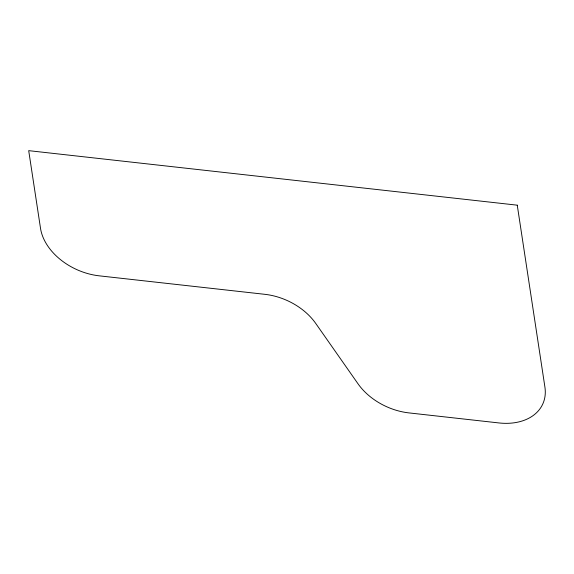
<?xml version="1.0" encoding="UTF-8"?>
<svg xmlns="http://www.w3.org/2000/svg" width="574" height="574" viewBox="0 0 574 574"><rect width="100%" height="100%" fill="white"/><g stroke="black" fill="none" stroke-linecap="round" stroke-linejoin="round"><path stroke-width="0.86" d="M517.253 205.176L28.7 150.653L40.517 228.337A55.097 38.896 24.2 0 0 99.194 275.829L264.786 294.311A55.097 38.896 24.2 0 1 315.722 323.413L358.011 383.791A55.097 38.896 24.2 0 0 408.946 412.9L498.914 422.938A55.097 38.896 24.2 0 0 544.92 387.134L517.253 205.176"/></g></svg>
